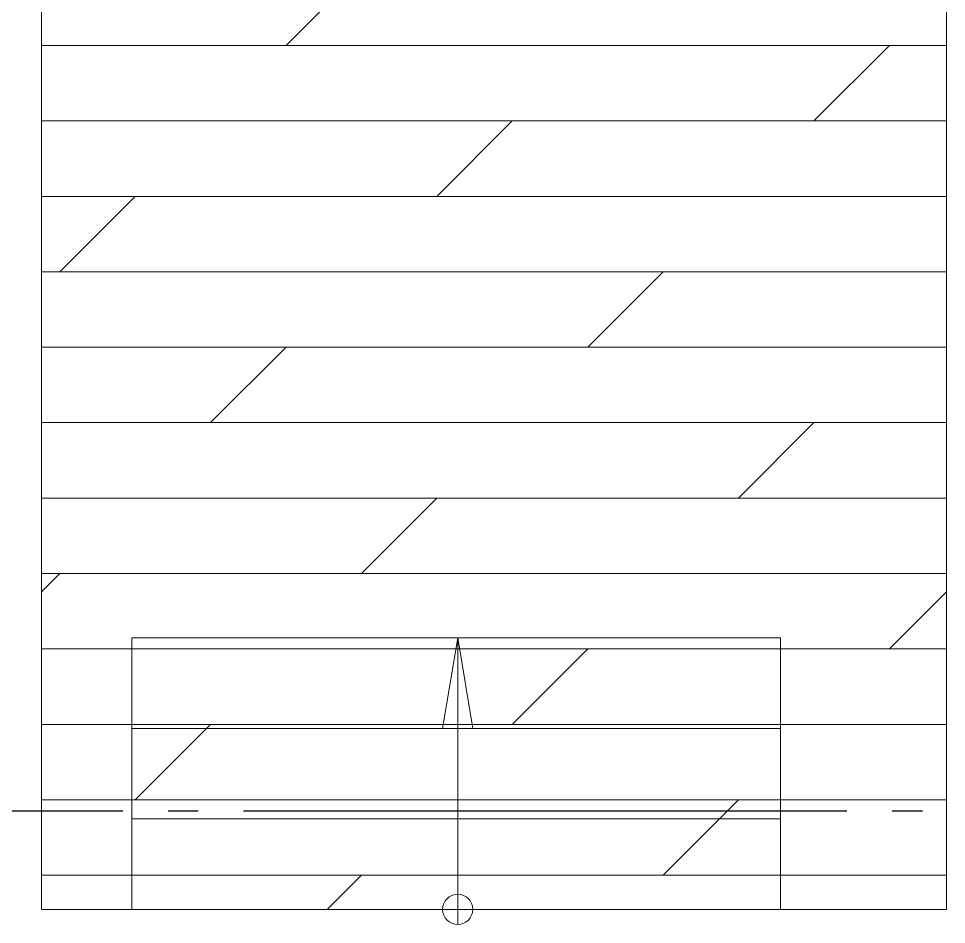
# Model space of a CAD drawing. Header units: inches. Extents: x -19662 to 10260, y -11808 to 5048.
# Drawn here: x -16901 to -13826, y -8039 to -5036 of the extents above; entities that cross this region are included whole.
import ezdxf

# ---------------------------------------------------------------- set-up
doc = ezdxf.new("R2010")
doc.units = ezdxf.units.IN
doc.header["$MEASUREMENT"] = 0
doc.linetypes.add('CONTI', pattern=[0])
doc.linetypes.add('GOST2.303 5', pattern=[24, 20, -1.5, 1, -1.5])
doc.layers.add('axis_dim', color=40, linetype='CONTI')
doc.layers.add('floor', color=179, linetype='Continuous', lineweight=5)
doc.layers.add('stair1', color=7, linetype='Continuous', lineweight=15)

msp = doc.modelspace()

# ---------------------------------------------------------------- hatches: boundary and pattern name
at = {"layer": 'floor', "ltscale": 100}
h = msp.add_hatch(dxfattribs=at)
h.set_pattern_fill('DOLMIT', color=8, scale=1000)
h.set_pattern_definition([(0, (-32015.06, -49126.03), (0, 250), []), (45, (-32015.06, -49126), (-500, 500), [353.553, -707.107])])
h.paths.add_polyline_path([(-13825.6, 1661), (-16825.6, 1661), (-16825.6, -2864.1), (-16825.6, -7989), (-13825.6, -7989)])

# ---------------------------------------------------------------- linework, layer by layer
at = {"layer": 'axis_dim', "linetype": 'GOST2.303 5', "lineweight": 25, "ltscale": 100}
msp.add_lwpolyline([(244.6, -7664), (-18161.6, -7664)], dxfattribs=at)
at = {"layer": 'stair1', "linetype": 'Continuous', "ltscale": 100}
for p, q in [((-15495.9, -7389.4), (-15445.6, -7089)), ((-15445.6, -7089), (-15395.3, -7389.4)), ((-15395.3, -7389.4), (-15495.9, -7389.4))]:
    msp.add_line(p, q, dxfattribs=at)
at = {"layer": 'stair1', "ltscale": 75}
for points in [[(-13825.6, 1661), (-16825.6, 1661), (-16825.6, -2864.1), (-16825.6, -7989), (-13825.6, -7989)], [(-16525.6, -7089), (-16525.6, -7389), (-14375.7, -7389), (-14375.7, -7089)], [(-16525.6, -7389), (-16525.6, -7689), (-14375.7, -7689), (-14375.7, -7389)], [(-16525.6, -7689), (-16525.6, -7989), (-14375.7, -7989), (-14375.7, -7689)]]:
    msp.add_lwpolyline(points, close=True, dxfattribs=at)
at = {"layer": 'stair1', "linetype": 'Continuous', "ltscale": 100}
msp.add_lwpolyline([(-15445.6, -7089), (-15445.6, -8039)], dxfattribs=at)
at = {"layer": 'stair1', "ltscale": 100}
msp.add_lwpolyline([(-15445.6, -7089), (-15445.6, -7989)], dxfattribs=at)
msp.add_circle((-15445.6, -7989), 50, dxfattribs=at)

doc.saveas('drawing.dxf')
